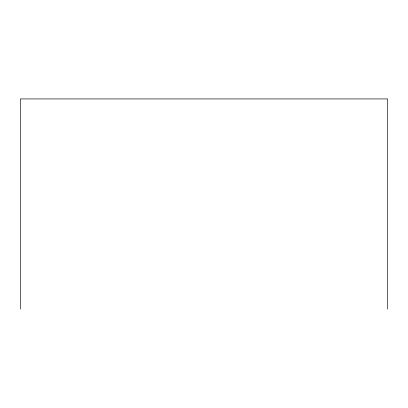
<?xml version="1.0" encoding="UTF-8"?>
<svg xmlns="http://www.w3.org/2000/svg" width="408" height="408" viewBox="0 0 408 408"><rect width="100%" height="100%" fill="white"/><g stroke="black" fill="none" stroke-linecap="round" stroke-linejoin="round"><path stroke-width="0.61" d="M387.6 309.075L387.6 98.925L20.4 98.925L20.4 309.075"/></g></svg>
